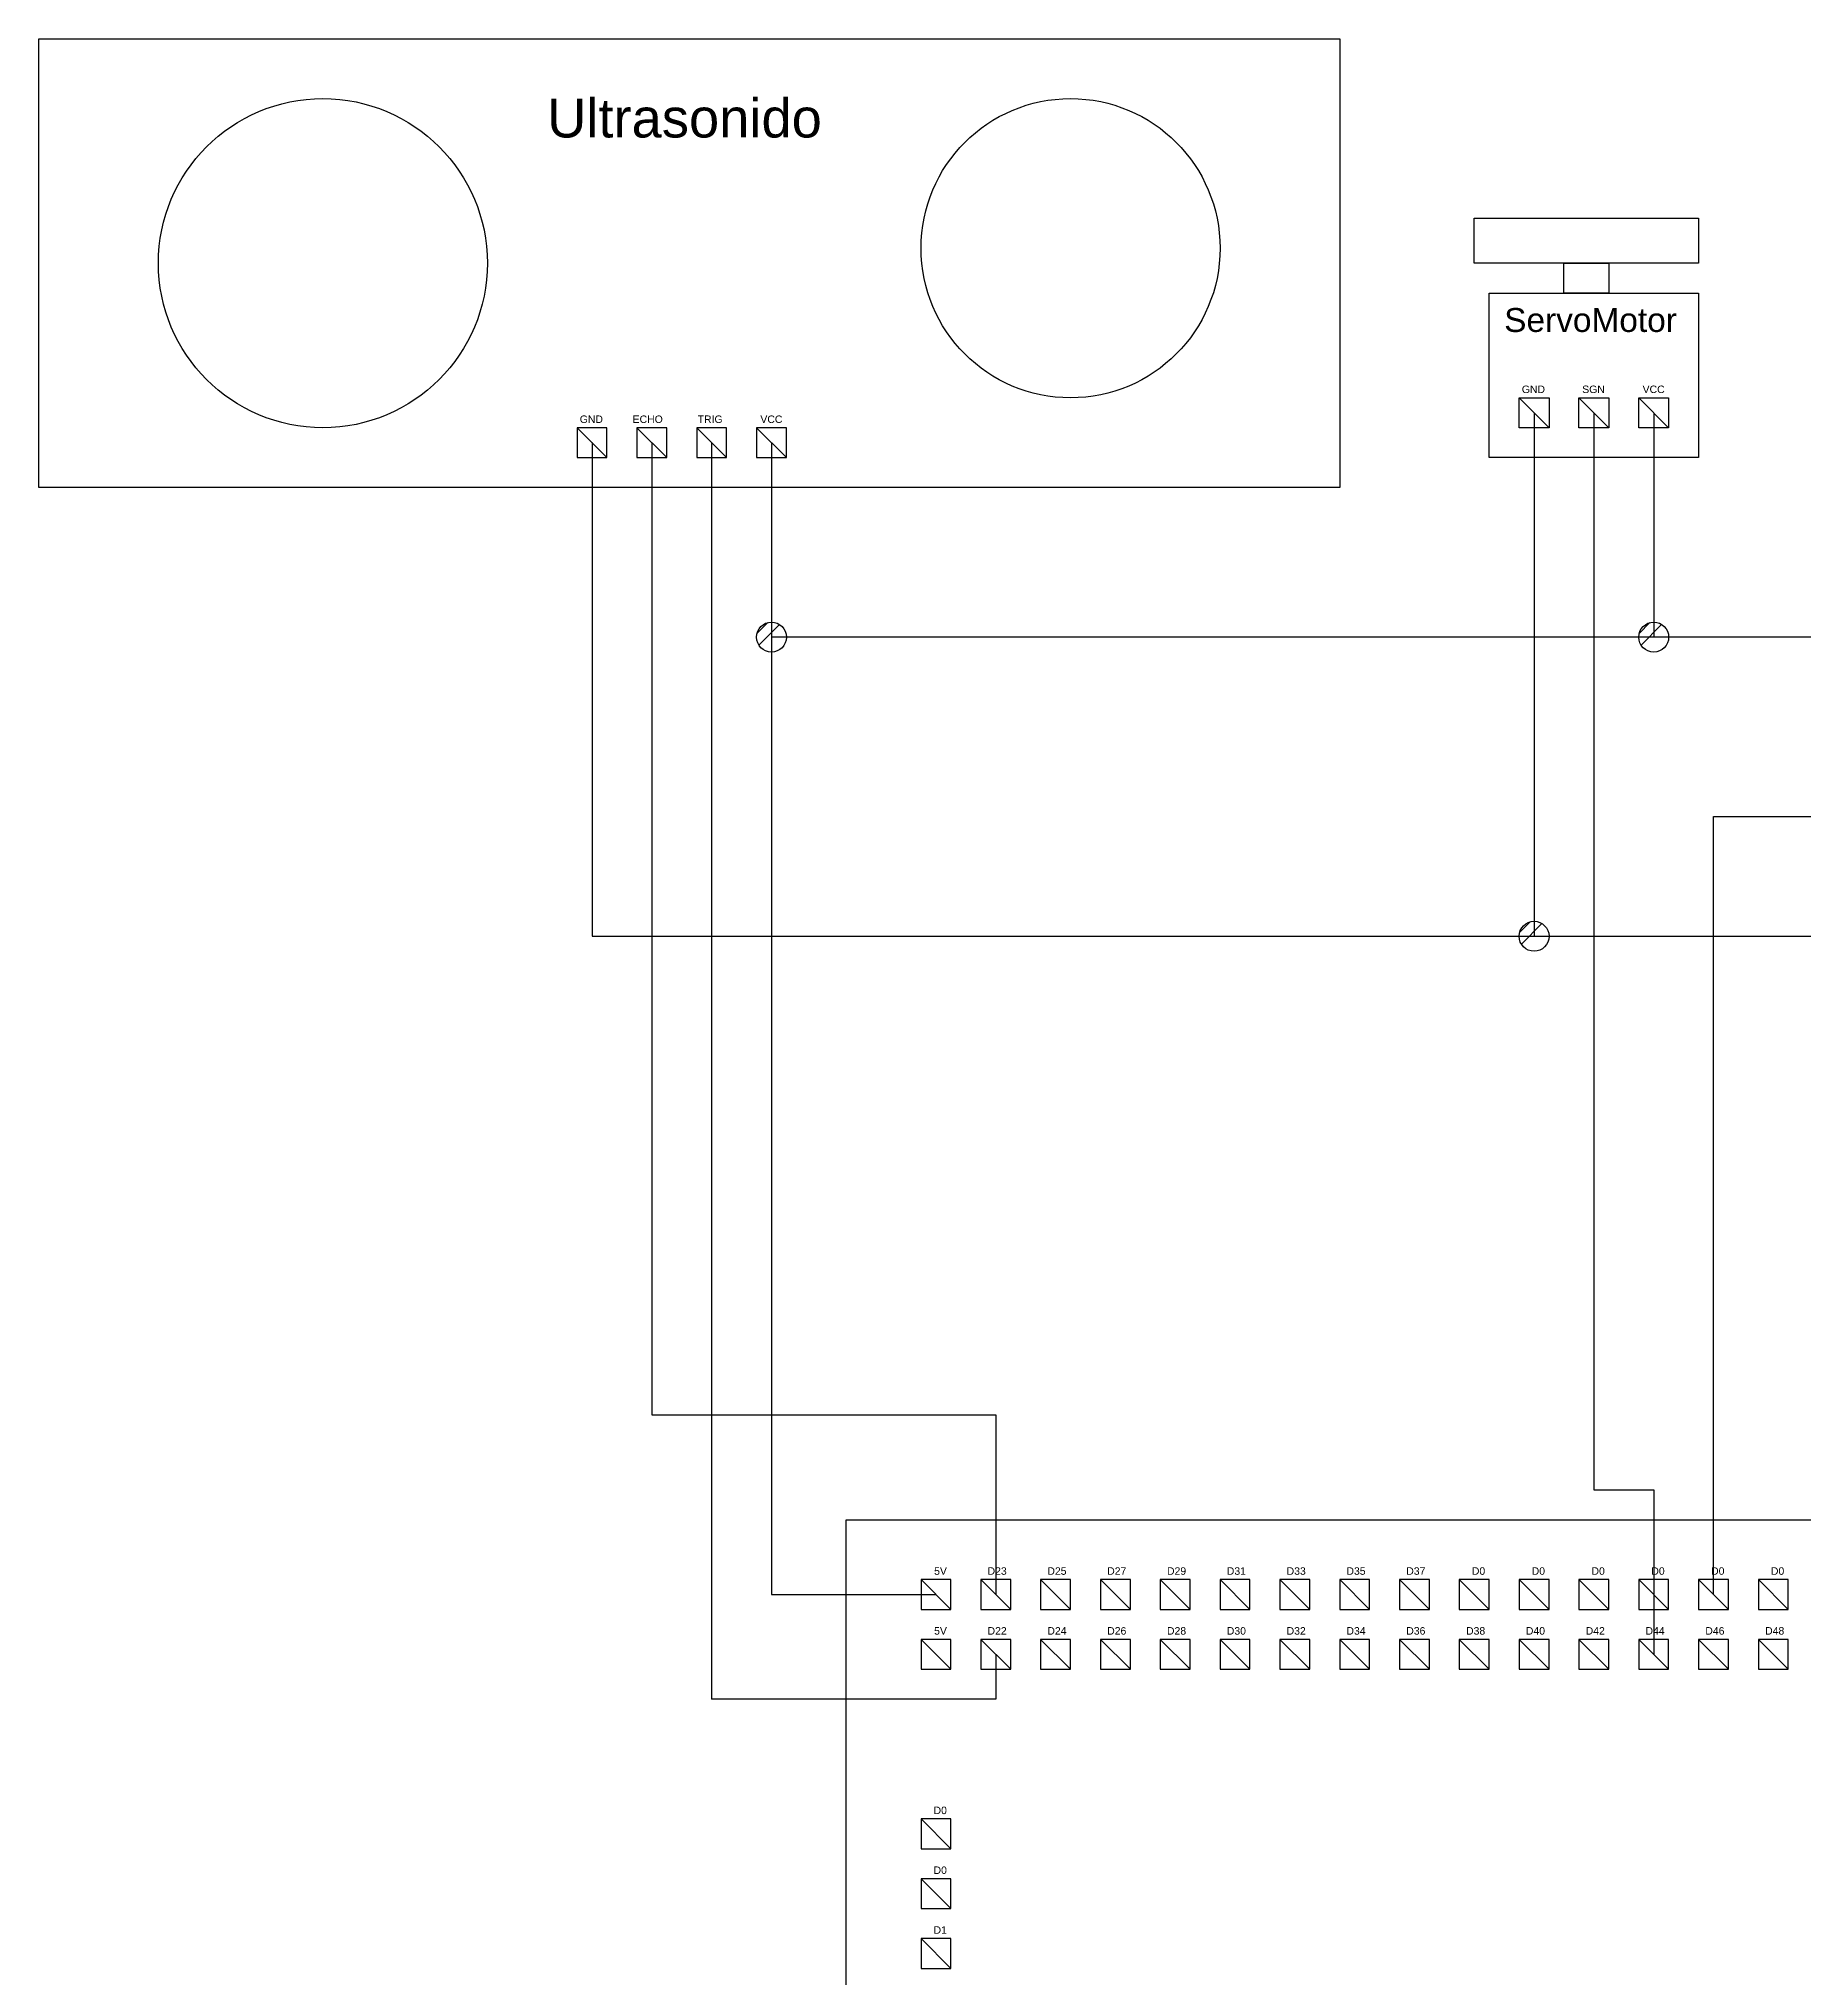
# Model space of a CAD drawing. Header units: millimetres. Extents: x -735 to 560, y -280 to 1015.
# Drawn here: x -735 to -145, y 367 to 1015 of the extents above; entities that cross this region are included whole.
import ezdxf

# ---------------------------------------------------------------- set-up
doc = ezdxf.new("R2010")
doc.units = ezdxf.units.MM
doc.layers.add('WIRE', color=10, linetype='Continuous')
doc.styles.get("Standard").update_dxf_attribs({"font": 'arial.ttf'})

msp = doc.modelspace()

# ---------------------------------------------------------------- hatches: boundary and pattern name
at = {"layer": 'WIRE'}
h = msp.add_hatch(dxfattribs=at)
h.set_pattern_fill('ANSI32', color=256)
h.set_pattern_definition([(45, (-355, -135), (-6.73519, 6.73519), []), (45, (-350.51, -135), (-6.73519, 6.73519), [])])
h.paths.add_polyline_path([(-485, 815, 1), (-495, 815, 1)])
h = msp.add_hatch(dxfattribs=at)
h.set_pattern_fill('ANSI32', color=256)
h.set_pattern_definition([(45, (-60, -135), (-6.73519, 6.73519), []), (45, (-55.51, -135), (-6.73519, 6.73519), [])])
h.paths.add_polyline_path([(-190, 815, 1), (-200, 815, 1)])
h = msp.add_hatch(dxfattribs=at)
h.set_pattern_fill('ANSI32', color=256)
h.set_pattern_definition([(45, (-100, -235), (-6.73519, 6.73519), []), (45, (-95.51, -235), (-6.73519, 6.73519), [])])
h.paths.add_polyline_path([(-230, 715, 1), (-240, 715, 1)])

# ---------------------------------------------------------------- linework, layer by layer
for p, q in [((-240, 895), (-230, 885)), ((-220, 895), (-210, 885)), ((-200, 895), (-190, 885)), ((-545, 885), (-555, 885)), ((-555, 885), (-555, 875)), ((-555, 885), (-545, 875)), ((-545, 875), (-545, 885)), ((-525, 885), (-535, 885)), ((-535, 885), (-535, 875)), ((-535, 885), (-525, 875)), ((-525, 875), (-525, 885)), ((-505, 885), (-515, 885)), ((-515, 885), (-515, 875)), ((-515, 885), (-505, 875)), ((-505, 875), (-505, 885)), ((-485, 885), (-495, 885)), ((-495, 885), (-495, 875)), ((-495, 885), (-485, 875)), ((-485, 875), (-485, 885)), ((-555, 875), (-545, 875)), ((-535, 875), (-525, 875)), ((-515, 875), (-505, 875)), ((-495, 875), (-485, 875)), ((-430, 500), (-440, 500)), ((-440, 500), (-440, 490)), ((-440, 500), (-430, 490)), ((-430, 490), (-430, 500)), ((-410, 500), (-420, 500)), ((-420, 500), (-420, 490)), ((-420, 500), (-410, 490)), ((-410, 490), (-410, 500)), ((-390, 500), (-400, 500)), ((-400, 500), (-400, 490)), ((-400, 500), (-390, 490)), ((-390, 490), (-390, 500)), ((-370, 500), (-380, 500)), ((-380, 500), (-380, 490)), ((-380, 500), (-370, 490)), ((-370, 490), (-370, 500)), ((-350, 500), (-360, 500)), ((-360, 500), (-360, 490)), ((-360, 500), (-350, 490)), ((-350, 490), (-350, 500)), ((-330, 500), (-340, 500)), ((-340, 500), (-340, 490)), ((-340, 500), (-330, 490)), ((-330, 490), (-330, 500)), ((-310, 500), (-320, 500)), ((-320, 500), (-320, 490)), ((-320, 500), (-310, 490)), ((-310, 490), (-310, 500)), ((-290, 500), (-300, 500)), ((-300, 500), (-300, 490)), ((-300, 500), (-290, 490)), ((-290, 490), (-290, 500)), ((-270, 500), (-280, 500)), ((-280, 500), (-280, 490)), ((-280, 500), (-270, 490)), ((-270, 490), (-270, 500)), ((-250, 500), (-260, 500)), ((-260, 500), (-260, 490)), ((-260, 500), (-250, 490)), ((-250, 490), (-250, 500)), ((-230, 500), (-240, 500)), ((-240, 500), (-240, 490)), ((-240, 500), (-230, 490)), ((-230, 490), (-230, 500)), ((-210, 500), (-220, 500)), ((-220, 500), (-220, 490)), ((-220, 500), (-210, 490)), ((-210, 490), (-210, 500)), ((-190, 500), (-200, 500)), ((-200, 500), (-200, 490)), ((-200, 500), (-190, 490)), ((-190, 490), (-190, 500)), ((-170, 500), (-180, 500)), ((-180, 500), (-180, 490)), ((-180, 500), (-170, 490)), ((-170, 490), (-170, 500)), ((-150, 500), (-160, 500)), ((-160, 500), (-160, 490)), ((-160, 500), (-150, 490)), ((-150, 490), (-150, 500)), ((-440, 490), (-430, 490)), ((-420, 490), (-410, 490)), ((-400, 490), (-390, 490)), ((-380, 490), (-370, 490)), ((-360, 490), (-350, 490)), ((-340, 490), (-330, 490)), ((-320, 490), (-310, 490)), ((-300, 490), (-290, 490)), ((-280, 490), (-270, 490)), ((-260, 490), (-250, 490)), ((-240, 490), (-230, 490)), ((-220, 490), (-210, 490)), ((-200, 490), (-190, 490)), ((-180, 490), (-170, 490)), ((-160, 490), (-150, 490)), ((-430, 480), (-440, 480)), ((-440, 480), (-440, 470)), ((-440, 480), (-430, 470)), ((-430, 470), (-430, 480)), ((-410, 480), (-420, 480)), ((-420, 480), (-420, 470)), ((-420, 480), (-410, 470)), ((-410, 470), (-410, 480)), ((-390, 480), (-400, 480)), ((-400, 480), (-400, 470)), ((-400, 480), (-390, 470)), ((-390, 470), (-390, 480)), ((-370, 480), (-380, 480)), ((-380, 480), (-380, 470)), ((-380, 480), (-370, 470)), ((-370, 470), (-370, 480)), ((-350, 480), (-360, 480)), ((-360, 480), (-360, 470)), ((-360, 480), (-350, 470)), ((-350, 470), (-350, 480)), ((-330, 480), (-340, 480)), ((-340, 480), (-340, 470)), ((-340, 480), (-330, 470)), ((-330, 470), (-330, 480)), ((-310, 480), (-320, 480)), ((-320, 480), (-320, 470)), ((-320, 480), (-310, 470)), ((-310, 470), (-310, 480)), ((-290, 480), (-300, 480)), ((-300, 480), (-300, 470)), ((-300, 480), (-290, 470)), ((-290, 470), (-290, 480)), ((-270, 480), (-280, 480)), ((-280, 480), (-280, 470)), ((-280, 480), (-270, 470)), ((-270, 470), (-270, 480)), ((-250, 480), (-260, 480)), ((-260, 480), (-260, 470)), ((-260, 480), (-250, 470)), ((-250, 470), (-250, 480)), ((-230, 480), (-240, 480)), ((-240, 480), (-240, 470)), ((-240, 480), (-230, 470)), ((-230, 470), (-230, 480)), ((-210, 480), (-220, 480)), ((-220, 480), (-220, 470)), ((-220, 480), (-210, 470)), ((-210, 470), (-210, 480)), ((-190, 480), (-200, 480)), ((-200, 480), (-200, 470)), ((-200, 480), (-190, 470)), ((-190, 470), (-190, 480)), ((-170, 480), (-180, 480)), ((-180, 480), (-180, 470)), ((-180, 480), (-170, 470)), ((-170, 470), (-170, 480)), ((-150, 480), (-160, 480)), ((-160, 480), (-160, 470)), ((-160, 480), (-150, 470)), ((-150, 470), (-150, 480)), ((-440, 470), (-430, 470)), ((-420, 470), (-410, 470)), ((-400, 470), (-390, 470)), ((-380, 470), (-370, 470)), ((-360, 470), (-350, 470)), ((-340, 470), (-330, 470)), ((-320, 470), (-310, 470)), ((-300, 470), (-290, 470)), ((-280, 470), (-270, 470)), ((-260, 470), (-250, 470)), ((-240, 470), (-230, 470)), ((-220, 470), (-210, 470)), ((-200, 470), (-190, 470)), ((-180, 470), (-170, 470)), ((-160, 470), (-150, 470)), ((-430, 420), (-440, 420)), ((-440, 420), (-440, 410)), ((-440, 420), (-430, 410)), ((-430, 410), (-430, 420)), ((-440, 410), (-430, 410)), ((-430, 400), (-440, 400)), ((-440, 400), (-440, 390)), ((-440, 400), (-430, 390)), ((-430, 390), (-430, 400)), ((-440, 390), (-430, 390)), ((-430, 380), (-440, 380)), ((-440, 380), (-440, 370)), ((-440, 380), (-430, 370)), ((-430, 370), (-430, 380)), ((-440, 370), (-430, 370))]:
    msp.add_line(p, q)
for points in [[(-735, 1015), (-300, 1015), (-300, 865), (-735, 865)], [(-255, 955), (-180, 955), (-180, 940), (-255, 940)], [(-225, 940), (-210, 940), (-210, 930), (-225, 930)], [(-250, 930), (-180, 930), (-180, 875), (-250, 875)], [(-240, 895), (-230, 895), (-230, 885), (-240, 885)], [(-220, 895), (-210, 895), (-210, 885), (-220, 885)], [(-200, 895), (-190, 895), (-190, 885), (-200, 885)], [(-465, 520), (-50, 520), (-50, -155), (-465, -155)]]:
    msp.add_lwpolyline(points, close=True)
for centre, radius in [((-640, 940), 55), ((-390, 945), 50)]:
    msp.add_circle(centre, radius)
for p, q in [((-235, 890), (-235, 715)), ((-215, 890), (-215, 530)), ((-195, 890), (-195, 815)), ((-550, 880), (-550, 715)), ((-530, 880), (-530, 780)), ((-510, 880), (-510, 460)), ((-490, 880), (-490, 565)), ((-115, 815), (-490, 815)), ((-530, 780), (-530, 555)), ((-175, 495), (-175, 755)), ((-175, 755), (-95, 755)), ((-550, 715), (-95, 715)), ((-490, 565), (-490, 495)), ((-530, 555), (-415, 555)), ((-415, 555), (-415, 495)), ((-215, 530), (-195, 530)), ((-195, 530), (-195, 475)), ((-490, 495), (-435, 495)), ((-415, 475), (-415, 460)), ((-415, 460), (-510, 460))]:
    msp.add_line(p, q, dxfattribs=at)
for centre in [(-490, 815), (-195, 815), (-235, 715)]:
    msp.add_circle(centre, 5, dxfattribs=at)

# ---------------------------------------------------------------- texts
for s, width, heights, insert, char_height, attachment_point in [('Ultrasonido', 150, [65], (-565, 995), 13, 1), ('ServoMotor', 60, [0], (-245, 925), 8, 1), ('GND', 6.5842, [0], (-231.34, 899.08), 2.5, 3), ('SGN', 6.5842, [0], (-211.34, 899.08), 2.5, 3), ('VCC', 6.5842, [0], (-191.34, 899.08), 2.5, 3), ('GND', 6.5842, [0], (-546.34, 889.08), 2.5, 3), ('ECHO', 6.5842, [0], (-526.34, 889.08), 2.5, 3), ('TRIG', 6.5842, [0], (-506.34, 889.08), 2.5, 3), ('VCC', 6.5842, [0], (-486.34, 889.08), 2.5, 3), ('5V', 6.5842, [0], (-431.34, 504.08), 2.5, 3), ('D23', 6.5842, [0], (-411.34, 504.08), 2.5, 3), ('D25', 6.5842, [0], (-391.34, 504.08), 2.5, 3), ('D27', 6.5842, [0], (-371.34, 504.08), 2.5, 3), ('D29', 6.5842, [0], (-351.34, 504.08), 2.5, 3), ('D31', 6.5842, [0], (-331.34, 504.08), 2.5, 3), ('D33', 6.5842, [0], (-311.34, 504.08), 2.5, 3), ('D35', 6.5842, [0], (-291.34, 504.08), 2.5, 3), ('D37', 6.5842, [0], (-271.34, 504.08), 2.5, 3), ('D0', 6.5842, [0], (-251.34, 504.08), 2.5, 3), ('D0', 6.5842, [0], (-231.34, 504.08), 2.5, 3), ('D0', 6.5842, [0], (-211.34, 504.08), 2.5, 3), ('D0', 6.5842, [0], (-191.34, 504.08), 2.5, 3), ('D0', 6.5842, [0], (-171.34, 504.08), 2.5, 3), ('D0', 6.5842, [0], (-151.34, 504.08), 2.5, 3), ('5V', 6.5842, [0], (-431.34, 484.08), 2.5, 3), ('D22', 6.5842, [0], (-411.34, 484.08), 2.5, 3), ('D24', 6.5842, [0], (-391.34, 484.08), 2.5, 3), ('D26', 6.5842, [0], (-371.34, 484.08), 2.5, 3), ('D28', 6.5842, [0], (-351.34, 484.08), 2.5, 3), ('D30', 6.5842, [0], (-331.34, 484.08), 2.5, 3), ('D32', 6.5842, [0], (-311.34, 484.08), 2.5, 3), ('D34', 6.5842, [0], (-291.34, 484.08), 2.5, 3), ('D36', 6.5842, [0], (-271.34, 484.08), 2.5, 3), ('D38', 6.5842, [0], (-251.34, 484.08), 2.5, 3), ('D40', 6.5842, [0], (-231.34, 484.08), 2.5, 3), ('D42', 6.5842, [0], (-211.34, 484.08), 2.5, 3), ('D44', 6.5842, [0], (-191.34, 484.08), 2.5, 3), ('D46', 6.5842, [0], (-171.34, 484.08), 2.5, 3), ('D48', 6.5842, [0], (-151.34, 484.08), 2.5, 3), ('D0', 6.5842, [0], (-431.34, 424.08), 2.5, 3), ('D0', 6.5842, [0], (-431.34, 404.08), 2.5, 3), ('D1', 6.5842, [0], (-431.34, 384.08), 2.5, 3)]:
    msp.add_mtext_dynamic_manual_height_columns(s, width=width, gutter_width=12.5, heights=heights, dxfattribs=dict(insert=insert, char_height=char_height, attachment_point=attachment_point))

doc.saveas('drawing.dxf')
